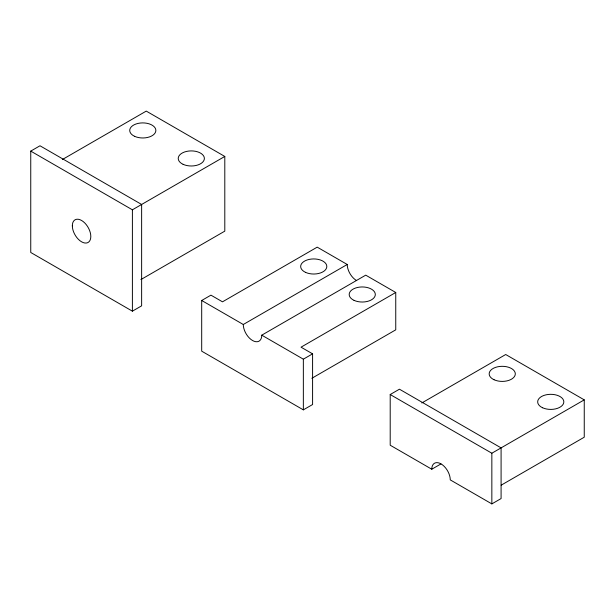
<?xml version="1.0" encoding="UTF-8"?>
<svg xmlns="http://www.w3.org/2000/svg" width="615" height="615" viewBox="0 0 615 615"><rect width="100%" height="100%" fill="white"/><g stroke="black" fill="none" stroke-linecap="round" stroke-linejoin="round"><path stroke-width="0.92" d="M30.75 151.113L39.99 145.778L141.635 204.464L141.635 305.832L132.394 311.167L30.75 252.481L30.75 151.113L132.394 209.8L224.798 156.448L224.798 231.14L140.889 279.587M62.346 159.546L146.255 111.1L224.798 156.448M311.836 378.286L395.752 329.832L395.752 292.486L301.035 347.175L312.589 353.84L312.589 404.524L303.349 409.859L201.697 351.173L201.697 300.489L210.937 295.154L222.492 301.827L317.209 247.145L347.237 264.481A13.069 7.541 60 0 0 356.477 280.486M201.697 300.489L243.286 324.497L347.237 264.481M243.286 324.497A13.069 7.541 60 0 0 252.527 340.502A13.069 7.541 60 0 0 261.767 335.167L365.717 275.151L395.752 292.486M261.767 335.167L303.349 359.175L312.589 353.84M390.202 394.53L399.443 389.195L501.087 447.881L501.087 498.565L491.846 503.9L450.265 479.892A13.069 7.541 60 0 0 441.024 463.887A13.069 7.541 60 0 0 431.784 469.222L390.202 445.214L390.202 394.53L491.846 453.217L584.25 399.865L584.25 437.211L501.163 485.181M421.79 402.971L505.707 354.517L584.25 399.865M431.784 469.222L440.932 463.941M491.846 453.217L491.846 503.9M303.349 359.175L303.349 409.859M132.394 209.8L132.394 311.167M542.561 407.745A13.069 7.541 0 0 0 563.671 403.025A13.069 7.541 0 0 0 546.028 394.83A13.069 7.541 0 0 0 542.561 407.745M494.053 379.739A13.069 7.541 0 0 0 515.155 375.019A13.069 7.541 0 0 0 497.52 366.824A13.069 7.541 0 0 0 494.053 379.739M305.547 272.36A13.069 7.541 0 0 0 326.657 267.64A13.069 7.541 0 0 0 309.022 259.445A13.069 7.541 0 0 0 305.547 272.36M354.063 300.366A13.069 7.541 0 0 0 375.165 295.646A13.069 7.541 0 0 0 357.53 287.459A13.069 7.541 0 0 0 354.063 300.366M72.332 225.805A13.069 7.541 60 0 0 86.192 243.048A13.069 7.541 60 0 0 86.192 224.567A13.069 7.541 60 0 0 72.332 225.805M183.116 164.328A13.069 7.541 0 0 0 204.218 159.608A13.069 7.541 0 0 0 186.583 151.413A13.069 7.541 0 0 0 183.116 164.328M134.6 136.315A13.069 7.541 0 0 0 155.703 131.595A13.069 7.541 0 0 0 138.067 123.407A13.069 7.541 0 0 0 134.6 136.315"/></g></svg>
